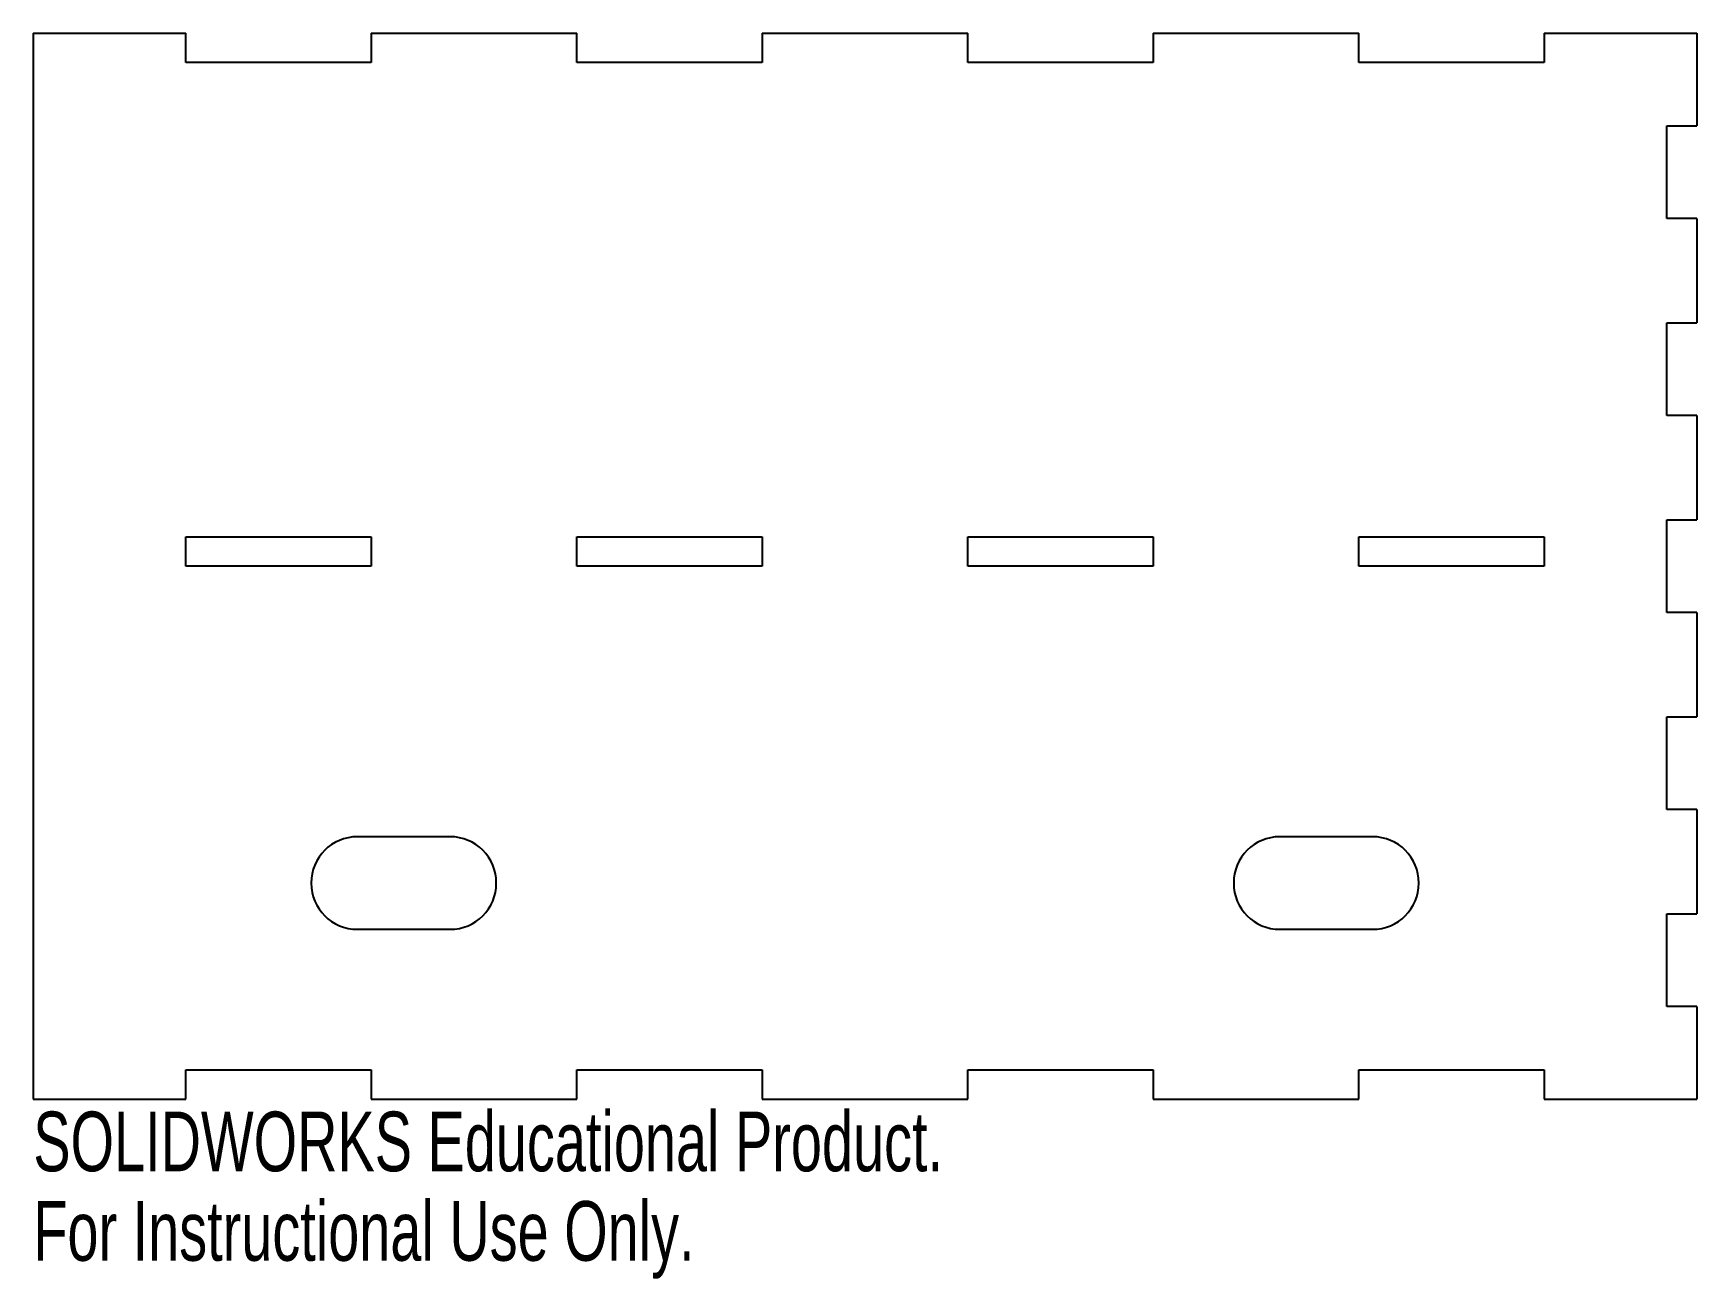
# Model space of a CAD drawing. Header units: millimetres. Extents: x -67 to 67, y -15 to 86.
import ezdxf

# ---------------------------------------------------------------- set-up
doc = ezdxf.new("R2010")
doc.units = ezdxf.units.MM
doc.styles.add('SLDTEXTSTYLE0', font='TXT', dxfattribs={"width": 0.7})

msp = doc.modelspace()

# ---------------------------------------------------------------- linework, layer by layer
at = {"color": 7, "linetype": 'Continuous', "lineweight": 25}
for p, q in [((-67.36, 86.35), (-55, 86.35)), ((-67.36, 86.35), (-67.36, 0)), ((-55, 83.99), (-55, 86.35)), ((-40, 86.35), (-23.33, 86.35)), ((-40, 86.35), (-40, 83.99)), ((-23.33, 83.99), (-23.33, 86.35)), ((-8.33, 86.35), (8.33, 86.35)), ((-8.33, 86.35), (-8.33, 83.99)), ((8.33, 83.99), (8.33, 86.35)), ((23.33, 86.35), (40, 86.35)), ((23.33, 86.35), (23.33, 83.99)), ((40, 83.99), (40, 86.35)), ((55, 86.35), (67.36, 86.35)), ((55, 86.35), (55, 83.99)), ((67.36, 86.35), (67.36, 78.85)), ((-40, 83.99), (-55, 83.99)), ((-8.33, 83.99), (-23.33, 83.99)), ((23.33, 83.99), (8.33, 83.99)), ((55, 83.99), (40, 83.99)), ((64.95, 78.85), (67.36, 78.85)), ((64.95, 71.35), (64.95, 78.85)), ((67.36, 71.35), (64.95, 71.35)), ((67.36, 71.35), (67.36, 62.89)), ((64.95, 55.39), (64.95, 62.89)), ((64.95, 62.89), (67.36, 62.89)), ((67.36, 55.39), (64.95, 55.39)), ((67.36, 55.39), (67.36, 46.92)), ((64.95, 39.42), (64.95, 46.92)), ((64.95, 46.92), (67.36, 46.92)), ((-55, 45.54), (-40, 45.54)), ((-55, 43.18), (-55, 45.54)), ((-40, 45.54), (-40, 43.18)), ((-23.33, 45.54), (-8.33, 45.54)), ((-23.33, 43.18), (-23.33, 45.54)), ((-8.33, 45.54), (-8.33, 43.18)), ((8.33, 45.54), (23.33, 45.54)), ((8.33, 43.18), (8.33, 45.54)), ((23.33, 45.54), (23.33, 43.18)), ((40, 45.54), (55, 45.54)), ((40, 43.18), (40, 45.54)), ((55, 45.54), (55, 43.18)), ((-40, 43.18), (-55, 43.18)), ((-8.33, 43.18), (-23.33, 43.18)), ((23.33, 43.18), (8.33, 43.18)), ((55, 43.18), (40, 43.18)), ((67.36, 39.42), (64.95, 39.42)), ((67.36, 39.42), (67.36, 30.96)), ((64.95, 23.46), (64.95, 30.96)), ((64.95, 30.96), (67.36, 30.96)), ((67.36, 23.46), (64.95, 23.46)), ((67.36, 23.46), (67.36, 15)), ((-33.61, 21.25), (-41.11, 21.25)), ((41.11, 21.25), (33.61, 21.25)), ((64.95, 7.5), (64.95, 15)), ((64.95, 15), (67.36, 15)), ((-41.11, 13.75), (-33.61, 13.75)), ((33.61, 13.75), (41.11, 13.75)), ((67.36, 7.5), (64.95, 7.5)), ((67.36, 7.5), (67.36, 0)), ((-55, 0), (-55, 2.36)), ((-55, 2.36), (-40, 2.36)), ((-40, 2.36), (-40, 0)), ((-23.33, 0), (-23.33, 2.36)), ((-23.33, 2.36), (-8.33, 2.36)), ((-8.33, 2.36), (-8.33, 0)), ((8.33, 0), (8.33, 2.36)), ((8.33, 2.36), (23.33, 2.36)), ((23.33, 2.36), (23.33, 0)), ((40, 0), (40, 2.36)), ((40, 2.36), (55, 2.36)), ((55, 2.36), (55, 0)), ((-67.36, 0), (-55, 0)), ((-40, 0), (-23.33, 0)), ((-8.33, 0), (8.33, 0)), ((23.33, 0), (40, 0)), ((55, 0), (67.36, 0))]:
    msp.add_line(p, q, dxfattribs=at)
for centre, start, end in [((-41.11, 17.5), 90, 270), ((-33.61, 17.5), 270, 90), ((33.61, 17.5), 90, 270), ((41.11, 17.5), 270, 90)]:
    msp.add_arc(centre, 3.75, start, end, dxfattribs=at)

# ---------------------------------------------------------------- texts
at = {"color": 7, "linetype": 'Continuous', "char_height": 4.8336, "attachment_point": 1, "style": 'SLDTEXTSTYLE0'}
for s, insert in [('SOLIDWORKS Educational Product.', (-67.36, -1.02)), ('For Instructional Use Only.', (-67.36, -8.27))]:
    msp.add_mtext(s, dxfattribs=dict(at, insert=insert))

doc.saveas('drawing.dxf')
